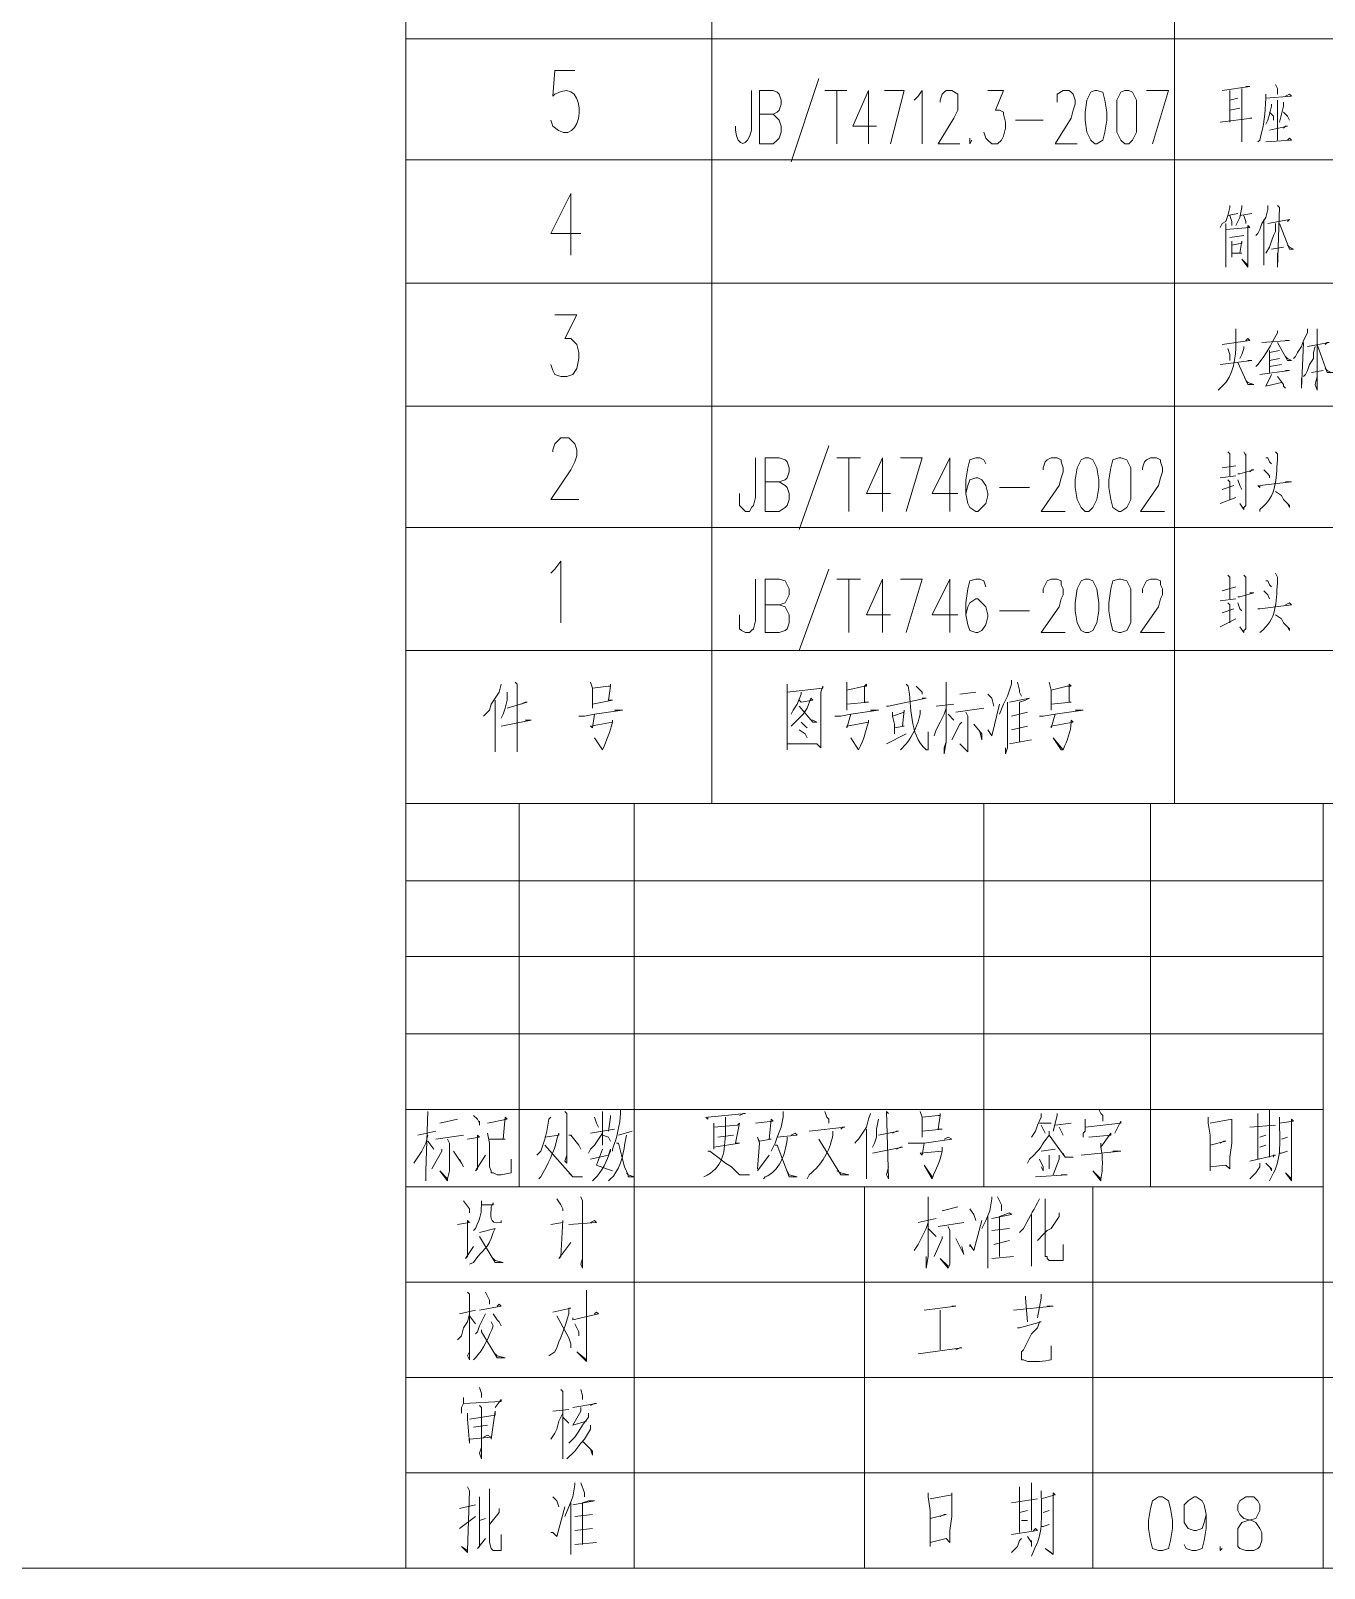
# Model space of a CAD drawing. Header units: millimetres. Extents: x 0 to 819, y 0 to 1152.
# Drawn here: x 535.3 to 652.6, y 14.4 to 153.7 of the extents above; entities that cross this region are included whole.
import ezdxf

# ---------------------------------------------------------------- set-up
doc = ezdxf.new("R2010")
doc.units = ezdxf.units.MM
doc.layers.add('1', color=7, linetype='Continuous')

msp = doc.modelspace()

# ---------------------------------------------------------------- linework, layer by layer
at = {"layer": '1', "color": 0, "lineweight": 18}
for points in [[(819, 14.361732), (43.56, 14.361732), (43.56, 1151.601732), (819, 1151.601732), (819, 14.361732)], [(569.34, 164.121732), (569.34, 152.961732)], [(569.34, 152.961732), (569.34, 141.981732)], [(569.34, 141.981732), (569.34, 130.821732)], [(569.34, 130.821732), (569.34, 119.661732)], [(569.34, 119.661732), (569.34, 108.681732)], [(569.34, 108.681732), (569.34, 97.521732)], [(569.34, 97.521732), (569.34, 83.661732)], [(569.34, 83.661732), (569.34, 14.361732)], [(569.34, 83.661732), (819, 83.661732)], [(569.34, 83.661732), (819, 83.661732)], [(652.5, 83.661732), (652.5, 14.361732)]]:
    msp.add_lwpolyline(points, dxfattribs=at)
at = {"layer": '1', "color": 0, "lineweight": 9}
for points in [[(597.06, 152.961732), (597.06, 164.121732)], [(639, 152.961732), (639, 164.121732)], [(819.18, 152.961732), (569.34, 152.961732)], [(819.18, 152.961732), (569.34, 152.961732)], [(597.06, 141.981732), (597.06, 152.961732)], [(639, 141.981732), (639, 152.961732)], [(606.78, 149.361732), (604.26, 141.801732)], [(601.38, 143.421732), (601.38, 148.281732), (602.64, 148.281732), (603, 148.101732), (603.18, 147.921732), (603.36, 147.381732), (603.36, 147.021732), (603.18, 146.481732), (603, 146.301732), (602.64, 146.121732), (601.38, 146.121732)], [(607.32, 148.281732), (609.3, 148.281732)], [(608.4, 148.281732), (608.4, 143.421732)], [(611.28, 148.281732), (609.84, 145.041732), (612, 145.041732)], [(611.28, 148.281732), (611.28, 143.421732)], [(612.72, 148.281732), (614.52, 148.281732), (613.26, 143.421732)], [(615.42, 147.381732), (615.78, 147.741732), (616.14, 148.281732), (616.14, 143.421732)], [(617.76, 147.201732), (617.76, 147.381732), (617.94, 147.921732), (618.12, 148.101732), (618.3, 148.281732), (618.84, 148.281732), (619.38, 147.921732), (619.38, 147.381732), (619.38, 147.021732), (619.38, 146.481732), (619.02, 145.761732), (617.58, 143.421732), (619.56, 143.421732)], [(622.08, 148.281732), (623.52, 148.281732), (622.8, 146.481732), (623.16, 146.481732), (623.52, 146.301732), (623.52, 146.121732), (623.7, 145.401732), (623.7, 144.861732), (623.52, 144.141732), (623.34, 143.781732), (622.98, 143.421732), (622.44, 143.421732), (622.08, 143.781732), (621.9, 143.961732), (621.72, 144.501732)], [(628.38, 147.201732), (628.38, 147.381732), (628.38, 147.921732), (628.92, 148.281732), (629.46, 148.281732), (629.64, 148.101732), (629.82, 147.921732), (630, 147.381732), (630, 147.021732), (629.82, 146.481732), (629.64, 145.761732), (628.2, 143.421732), (630.18, 143.421732)], [(631.8, 148.281732), (631.44, 148.101732), (631.08, 147.381732), (630.9, 146.301732), (630.9, 145.581732), (631.08, 144.501732), (631.44, 143.781732), (631.8, 143.421732), (631.98, 143.421732), (632.52, 143.781732), (632.7, 144.501732), (632.88, 145.581732), (632.88, 146.301732), (632.7, 147.381732), (632.52, 148.101732), (631.98, 148.281732), (631.8, 148.281732)], [(634.5, 148.281732), (634.14, 148.101732), (633.78, 147.381732), (633.78, 146.301732), (633.78, 145.581732), (633.78, 144.501732), (634.14, 143.781732), (634.5, 143.421732), (634.86, 143.421732), (635.22, 143.781732), (635.58, 144.501732), (635.58, 145.581732), (635.58, 146.301732), (635.58, 147.381732), (635.22, 148.101732), (634.86, 148.281732), (634.5, 148.281732)], [(636.48, 148.281732), (638.46, 148.281732), (637.02, 143.421732)], [(643.32, 148.281732), (645.84, 148.641732), (645.66, 148.641732), (645.48, 148.641732)], [(644.04, 148.281732), (644.04, 145.401732)], [(645.12, 148.461732), (645.12, 143.601732), (645.12, 143.961732), (645.12, 144.501732)], [(647.28, 147.561732), (649.62, 147.741732), (649.44, 147.921732), (649.08, 147.741732)], [(648.18, 148.821732), (648.36, 148.461732), (648.36, 148.281732), (648.36, 147.921732)], [(644.76, 147.561732), (644.04, 147.381732)], [(644.04, 146.481732), (644.94, 146.661732)], [(647.82, 147.021732), (647.82, 146.841732), (647.64, 146.121732), (647.46, 145.581732), (647.28, 145.221732)], [(647.64, 146.301732), (648, 145.941732), (648, 145.581732)], [(648.36, 147.381732), (648.36, 143.781732)], [(648.9, 147.201732), (648.9, 146.841732), (648.72, 146.121732), (648.54, 145.401732)], [(648.9, 146.301732), (649.26, 145.941732), (649.44, 145.581732)], [(602.64, 146.121732), (603, 145.761732), (603.18, 145.581732), (603.36, 145.041732), (603.36, 144.501732), (603.18, 143.961732), (603, 143.781732), (602.64, 143.421732), (601.38, 143.421732)], [(624.6, 145.581732), (627.12, 145.581732)], [(643.14, 145.401732), (646.02, 145.761732), (646.02, 145.761732), (645.84, 145.761732)], [(647.64, 144.681732), (649.26, 145.041732), (649.08, 145.041732), (648.9, 144.861732)], [(620.46, 143.961732), (620.46, 143.781732), (620.46, 143.421732), (620.64, 143.781732)], [(647.28, 143.601732), (649.62, 143.781732), (649.44, 143.961732), (649.26, 143.781732)], [(819.18, 141.981732), (569.34, 141.981732)], [(819.18, 141.981732), (569.34, 141.981732)], [(597.06, 130.821732), (597.06, 141.981732)], [(639, 130.821732), (639, 141.981732)], [(584.28, 138.921732), (582.48, 135.321732), (585.18, 135.321732)], [(584.28, 138.921732), (584.28, 133.341732)], [(644.04, 137.841732), (644.04, 137.661732), (643.86, 136.941732), (643.68, 136.401732), (643.32, 136.221732), (643.14, 135.861732)], [(643.86, 136.941732), (644.76, 137.121732)], [(644.04, 136.941732), (644.22, 136.401732), (644.22, 136.041732)], [(645.12, 137.841732), (645.12, 137.661732), (644.94, 136.761732), (644.76, 136.401732), (644.58, 136.041732)], [(644.94, 136.941732), (646.02, 137.121732)], [(645.3, 136.941732), (645.48, 136.401732), (645.48, 136.221732)], [(647.46, 137.841732), (647.46, 137.481732), (647.28, 136.761732), (646.92, 136.221732), (646.74, 135.681732), (646.56, 135.321732), (646.38, 135.141732)], [(647.1, 136.581732), (647.1, 132.441732), (647.1, 132.801732), (647.1, 133.341732)], [(647.46, 136.221732), (649.44, 136.581732), (649.44, 136.581732), (649.26, 136.401732)], [(648.36, 137.841732), (648.54, 137.661732), (648.54, 137.661732), (648.36, 132.261732), (648.36, 132.801732), (648.36, 133.521732)], [(643.68, 136.221732), (643.68, 135.681732), (643.68, 132.261732), (643.68, 132.621732), (643.68, 132.981732)], [(643.68, 135.681732), (645.84, 135.861732), (645.66, 136.041732), (645.66, 133.161732), (645.66, 132.621732), (645.66, 132.441732), (645.66, 132.261732), (645.12, 132.981732), (645.66, 132.441732)], [(645.3, 135.141732), (644.04, 134.961732)], [(648.18, 136.221732), (648.18, 135.501732), (648, 135.141732), (647.82, 134.601732), (647.64, 134.061732), (647.28, 133.521732)], [(648.54, 136.221732), (649.44, 133.881732), (649.8, 133.881732), (649.8, 133.881732), (649.44, 134.061732), (649.26, 134.241732)], [(644.22, 134.601732), (644.22, 134.241732), (644.22, 133.161732), (644.22, 133.521732), (645.12, 133.521732), (644.94, 133.521732), (645.12, 134.601732), (645.12, 134.421732), (644.22, 134.241732)], [(648.9, 134.061732), (647.82, 133.881732)], [(819.18, 130.821732), (569.34, 130.821732)], [(819.18, 130.821732), (569.34, 130.821732)], [(597.06, 119.661732), (597.06, 130.821732)], [(639, 119.661732), (639, 130.821732)], [(582.84, 127.941732), (584.82, 127.941732), (583.74, 125.781732), (584.28, 125.781732), (584.64, 125.421732), (584.82, 125.241732), (585, 124.521732), (585, 123.981732), (584.82, 123.081732), (584.46, 122.541732), (583.92, 122.361732), (583.38, 122.361732), (582.84, 122.541732), (582.66, 122.901732), (582.48, 123.441732)], [(643.32, 125.241732), (645.84, 125.601732), (645.66, 125.781732), (645.48, 125.601732)], [(646.92, 125.421732), (649.44, 125.601732), (649.26, 125.601732), (649.08, 125.601732)], [(648.36, 125.421732), (649.26, 123.801732), (649.62, 123.801732), (649.26, 123.981732), (649.08, 124.161732)], [(651.06, 126.681732), (651.06, 126.321732), (650.7, 125.601732), (650.52, 125.061732), (650.16, 124.521732), (649.98, 124.161732), (649.8, 123.981732)], [(650.7, 125.421732), (650.52, 121.281732), (650.52, 121.641732), (650.52, 122.181732)], [(651.06, 125.061732), (653.04, 125.421732), (652.86, 125.421732), (652.68, 125.241732)], [(651.96, 126.681732), (651.96, 126.501732), (651.96, 126.681732), (651.96, 121.101732), (651.78, 121.641732), (651.96, 122.361732)], [(643.86, 124.881732), (644.04, 124.341732), (644.04, 124.161732), (644.04, 123.801732)], [(645.3, 125.061732), (645.3, 124.881732), (645.12, 124.341732), (644.94, 123.981732)], [(647.64, 124.701732), (647.64, 124.341732), (647.64, 122.721732)], [(647.64, 124.521732), (648.54, 124.701732)], [(651.78, 125.061732), (651.6, 124.521732), (651.6, 123.981732), (651.24, 123.441732), (651.06, 122.901732), (650.88, 122.541732), (650.7, 122.361732)], [(651.96, 125.241732), (652.86, 122.721732), (653.4, 122.721732), (653.22, 122.721732), (652.86, 122.901732), (652.68, 123.081732)], [(643.14, 123.441732), (646.02, 123.801732), (645.84, 123.801732), (645.66, 123.801732)], [(644.76, 123.621732), (645.66, 121.641732), (646.2, 121.641732), (645.66, 121.821732), (645.48, 122.001732)], [(646.74, 122.541732), (649.44, 122.901732), (649.26, 122.901732), (649.08, 122.901732)], [(648.54, 123.981732), (647.64, 123.801732)], [(647.64, 123.261732), (648.72, 123.441732)], [(652.5, 122.901732), (651.42, 122.721732)], [(647.82, 122.541732), (647.28, 121.461732), (647.28, 121.461732), (648.72, 121.821732)], [(648.36, 122.361732), (648.9, 121.641732), (648.9, 121.461732), (649.08, 121.281732)], [(819.18, 119.661732), (569.34, 119.661732)], [(819.18, 119.661732), (569.34, 119.661732)], [(597.06, 108.681732), (597.06, 119.661732)], [(639, 108.681732), (639, 119.661732)], [(582.66, 115.521732), (582.66, 115.701732), (582.84, 116.241732), (583.02, 116.421732), (583.38, 116.781732), (584.1, 116.781732), (584.46, 116.421732), (584.64, 116.241732), (584.82, 115.701732), (584.82, 115.161732), (584.64, 114.621732), (584.28, 113.901732), (582.48, 111.201732), (585, 111.201732)], [(607.68, 116.061732), (604.98, 108.501732)], [(601.02, 114.981732), (601.02, 111.381732), (600.84, 110.661732), (600.66, 110.481732), (600.48, 110.121732), (600.12, 110.121732), (599.76, 110.481732), (599.58, 110.661732), (599.58, 111.381732), (599.58, 111.741732)], [(601.92, 110.121732), (601.92, 114.981732), (603.18, 114.981732), (603.72, 114.801732), (603.9, 114.621732), (604.08, 114.081732), (604.08, 113.721732), (603.9, 113.181732), (603.72, 113.001732), (603.18, 112.821732), (601.92, 112.821732)], [(608.4, 114.981732), (610.56, 114.981732)], [(609.48, 114.981732), (609.48, 110.121732)], [(612.54, 114.981732), (611.1, 111.741732), (613.26, 111.741732)], [(612.54, 114.981732), (612.54, 110.121732)], [(614.16, 114.981732), (616.14, 114.981732), (614.7, 110.121732)], [(618.66, 114.981732), (617.04, 111.741732), (619.38, 111.741732)], [(618.66, 114.981732), (618.66, 110.121732)], [(621.9, 114.441732), (621.72, 114.801732), (621.36, 114.981732), (621, 114.981732), (620.46, 114.801732), (620.28, 114.081732), (620.1, 113.001732), (620.1, 111.741732), (620.28, 110.841732), (620.46, 110.481732), (621, 110.121732), (621.18, 110.121732), (621.54, 110.481732), (621.9, 110.841732), (622.08, 111.561732), (622.08, 111.741732), (621.9, 112.461732), (621.54, 113.001732), (621.18, 113.181732), (621, 113.181732), (620.46, 113.001732), (620.28, 112.461732), (620.1, 111.741732)], [(627.12, 113.901732), (627.12, 114.081732), (627.3, 114.621732), (627.48, 114.801732), (627.84, 114.981732), (628.38, 114.981732), (628.74, 114.801732), (628.74, 114.621732), (628.92, 114.081732), (628.92, 113.721732), (628.74, 113.181732), (628.56, 112.461732), (626.94, 110.121732), (629.1, 110.121732)], [(630.9, 114.981732), (630.54, 114.801732), (630.18, 114.081732), (630, 113.001732), (630, 112.281732), (630.18, 111.201732), (630.54, 110.481732), (630.9, 110.121732), (631.26, 110.121732), (631.62, 110.481732), (631.98, 111.201732), (632.16, 112.281732), (632.16, 113.001732), (631.98, 114.081732), (631.62, 114.801732), (631.26, 114.981732), (630.9, 114.981732)], [(633.96, 114.981732), (633.42, 114.801732), (633.24, 114.081732), (633.06, 113.001732), (633.06, 112.281732), (633.24, 111.201732), (633.42, 110.481732), (633.96, 110.121732), (634.14, 110.121732), (634.68, 110.481732), (635.04, 111.201732), (635.04, 112.281732), (635.04, 113.001732), (635.04, 114.081732), (634.68, 114.801732), (634.14, 114.981732), (633.96, 114.981732)], [(636.12, 113.901732), (636.12, 114.081732), (636.3, 114.621732), (636.48, 114.801732), (636.84, 114.981732), (637.38, 114.981732), (637.74, 114.801732), (637.74, 114.621732), (637.92, 114.081732), (637.92, 113.721732), (637.74, 113.181732), (637.56, 112.461732), (635.94, 110.121732), (638.1, 110.121732)], [(643.32, 114.081732), (644.58, 114.261732)], [(643.86, 115.521732), (644.04, 115.341732), (644.04, 115.341732), (644.04, 113.361732)], [(645.3, 115.521732), (645.48, 115.161732), (645.48, 115.341732), (645.48, 110.661732), (645.3, 110.481732), (645.3, 110.301732), (644.94, 110.841732), (645.3, 110.301732)], [(647.28, 114.981732), (647.46, 114.981732), (647.64, 114.621732), (647.82, 114.441732)], [(643.14, 113.181732), (644.58, 113.361732)], [(643.86, 113.001732), (644.04, 112.821732), (644.04, 111.201732)], [(644.76, 113.541732), (644.94, 113.541732), (646.2, 113.901732), (646.02, 113.901732), (645.84, 113.721732)], [(644.76, 113.001732), (644.94, 112.461732), (645.12, 112.101732)], [(647.1, 113.901732), (647.46, 113.541732), (647.64, 113.361732), (647.64, 113.181732)], [(603.18, 112.821732), (603.72, 112.461732), (603.9, 112.281732), (604.08, 111.741732), (604.08, 111.201732), (603.9, 110.661732), (603.72, 110.481732), (603.18, 110.121732), (601.92, 110.121732)], [(623.16, 112.281732), (625.86, 112.281732)], [(643.32, 112.101732), (644.4, 112.461732)], [(646.56, 112.461732), (646.74, 112.281732), (646.74, 112.461732), (649.62, 112.821732), (649.44, 112.821732), (649.08, 112.821732)], [(648.18, 111.921732), (648.72, 111.561732), (648.9, 111.201732), (649.26, 110.841732), (649.44, 110.661732), (649.44, 110.481732), (649.26, 110.841732)], [(643.14, 110.841732), (644.58, 111.381732)], [(819.18, 108.681732), (569.34, 108.681732)], [(819.18, 108.681732), (569.34, 108.681732)], [(597.06, 97.521732), (597.06, 108.681732)], [(639, 97.521732), (639, 108.681732)], [(582.48, 104.541732), (582.84, 104.901732), (583.38, 105.621732), (583.38, 100.041732)], [(607.68, 104.901732), (604.98, 97.521732)], [(601.02, 104.001732), (601.02, 100.221732), (600.84, 99.501732), (600.66, 99.321732), (600.48, 99.141732), (600.12, 99.141732), (599.76, 99.321732), (599.58, 99.501732), (599.58, 100.221732), (599.58, 100.761732)], [(601.92, 99.141732), (601.92, 104.001732), (603.18, 104.001732), (603.72, 103.821732), (603.9, 103.461732), (604.08, 103.101732), (604.08, 102.561732), (603.9, 102.201732), (603.72, 101.841732), (603.18, 101.661732), (601.92, 101.661732)], [(608.4, 104.001732), (610.56, 104.001732)], [(609.48, 104.001732), (609.48, 99.141732)], [(612.54, 104.001732), (611.1, 100.761732), (613.26, 100.761732)], [(612.54, 104.001732), (612.54, 99.141732)], [(614.16, 104.001732), (616.14, 104.001732), (614.7, 99.141732)], [(618.66, 104.001732), (617.04, 100.761732), (619.38, 100.761732)], [(618.66, 104.001732), (618.66, 99.141732)], [(621.9, 103.281732), (621.72, 103.821732), (621.36, 104.001732), (621, 104.001732), (620.46, 103.821732), (620.28, 103.101732), (620.1, 101.841732), (620.1, 100.761732), (620.28, 99.861732), (620.46, 99.321732), (621, 99.141732), (621.18, 99.141732), (621.54, 99.321732), (621.9, 99.861732), (622.08, 100.581732), (622.08, 100.761732), (621.9, 101.481732), (621.54, 101.841732), (621.18, 102.201732), (621, 102.201732), (620.46, 101.841732), (620.28, 101.481732), (620.1, 100.761732)], [(627.12, 102.741732), (627.12, 103.101732), (627.3, 103.461732), (627.48, 103.821732), (627.84, 104.001732), (628.38, 104.001732), (628.74, 103.821732), (628.74, 103.461732), (628.92, 103.101732), (628.92, 102.561732), (628.74, 102.201732), (628.56, 101.481732), (626.94, 99.141732), (629.1, 99.141732)], [(630.9, 104.001732), (630.54, 103.821732), (630.18, 103.101732), (630, 101.841732), (630, 101.121732), (630.18, 100.041732), (630.54, 99.321732), (630.9, 99.141732), (631.26, 99.141732), (631.62, 99.321732), (631.98, 100.041732), (632.16, 101.121732), (632.16, 101.841732), (631.98, 103.101732), (631.62, 103.821732), (631.26, 104.001732), (630.9, 104.001732)], [(633.96, 104.001732), (633.42, 103.821732), (633.24, 103.101732), (633.06, 101.841732), (633.06, 101.121732), (633.24, 100.041732), (633.42, 99.321732), (633.96, 99.141732), (634.14, 99.141732), (634.68, 99.321732), (635.04, 100.041732), (635.04, 101.121732), (635.04, 101.841732), (635.04, 103.101732), (634.68, 103.821732), (634.14, 104.001732), (633.96, 104.001732)], [(636.12, 102.741732), (636.12, 103.101732), (636.3, 103.461732), (636.48, 103.821732), (636.84, 104.001732), (637.38, 104.001732), (637.74, 103.821732), (637.74, 103.461732), (637.92, 103.101732), (637.92, 102.561732), (637.74, 102.201732), (637.56, 101.481732), (635.94, 99.141732), (638.1, 99.141732)], [(643.32, 102.921732), (644.58, 103.281732)], [(643.86, 104.361732), (644.04, 104.181732), (644.04, 104.181732), (644.04, 102.201732)], [(645.3, 104.361732), (645.48, 104.181732), (645.48, 104.181732), (645.48, 99.501732), (645.3, 99.321732), (645.3, 99.141732), (644.94, 99.681732), (645.3, 99.141732)], [(647.28, 103.821732), (647.46, 103.821732), (647.64, 103.461732), (647.82, 103.281732)], [(643.14, 102.021732), (644.58, 102.201732)], [(643.86, 101.841732), (644.04, 101.661732), (644.04, 100.041732)], [(644.76, 102.381732), (644.94, 102.381732), (646.2, 102.741732), (646.02, 102.741732), (645.84, 102.741732)], [(644.76, 101.841732), (644.94, 101.301732), (645.12, 101.121732)], [(646.56, 101.301732), (646.74, 101.301732), (646.74, 101.301732), (649.62, 101.661732), (649.44, 101.841732), (649.08, 101.661732)], [(647.1, 102.921732), (647.46, 102.561732), (647.64, 102.201732), (647.64, 102.201732)], [(603.18, 101.661732), (603.72, 101.481732), (603.9, 101.121732), (604.08, 100.761732), (604.08, 100.041732), (603.9, 99.501732), (603.72, 99.321732), (603.18, 99.141732), (601.92, 99.141732)], [(623.16, 101.121732), (625.86, 101.121732)], [(643.14, 99.681732), (644.58, 100.401732)], [(643.32, 100.941732), (644.4, 101.301732)], [(648.18, 100.761732), (648.72, 100.401732), (648.9, 100.041732), (649.26, 99.681732), (649.44, 99.501732), (649.44, 99.321732), (649.26, 99.681732)], [(819.18, 97.521732), (569.34, 97.521732)], [(597.06, 83.661732), (597.06, 97.521732)], [(639, 83.661732), (639, 97.521732)], [(624.24, 94.821732), (624.24, 94.461732), (623.88, 93.381732), (623.52, 92.661732), (623.16, 91.761732)], [(577.98, 94.461732), (577.8, 93.741732), (577.44, 93.201732), (577.08, 92.661732), (576.9, 92.121732), (576.54, 91.761732), (576.36, 91.581732)], [(578.52, 93.741732), (578.52, 93.021732), (578.34, 92.301732), (578.16, 91.761732), (577.98, 91.401732)], [(579.24, 94.641732), (579.42, 94.461732), (579.42, 94.461732), (579.42, 88.341732), (579.42, 89.601732)], [(586.08, 94.641732), (586.26, 94.101732), (586.26, 92.301732), (586.26, 92.661732), (588.06, 93.021732), (587.7, 93.021732), (587.88, 94.281732), (587.88, 94.461732), (587.88, 94.281732), (587.7, 94.281732), (586.26, 94.101732)], [(603.9, 94.461732), (603.9, 93.741732), (603.9, 88.521732), (603.9, 89.061732), (606.6, 89.061732), (606.42, 89.061732), (606.06, 89.061732)], [(603.9, 93.741732), (607.14, 94.101732), (607.14, 94.281732), (606.96, 93.741732), (606.96, 89.241732), (606.96, 88.701732), (606.6, 89.061732)], [(605.16, 93.741732), (605.16, 93.561732), (604.8, 92.661732), (604.44, 92.121732), (604.26, 91.761732)], [(609.3, 94.641732), (609.3, 93.921732), (609.3, 92.121732), (609.3, 92.661732), (611.28, 92.841732), (610.92, 92.841732), (610.92, 94.281732), (611.1, 94.461732), (611.1, 94.281732), (610.92, 94.281732), (609.3, 93.921732)], [(615.6, 94.281732), (616.14, 93.741732), (616.14, 93.561732)], [(618.3, 94.641732), (618.3, 89.241732), (618.12, 88.161732), (618.12, 88.701732), (618.3, 89.241732)], [(619.56, 93.561732), (621, 93.741732)], [(622.08, 93.561732), (622.44, 93.201732), (622.62, 92.481732)], [(624.78, 94.641732), (624.96, 93.921732), (624.96, 93.741732), (625.14, 93.381732)], [(627.66, 94.641732), (627.84, 93.921732), (627.84, 92.121732), (627.84, 92.661732), (629.64, 92.841732), (629.46, 92.841732), (629.46, 94.281732), (629.46, 94.461732), (629.64, 94.281732), (629.28, 94.281732), (627.84, 93.921732)], [(577.44, 93.021732), (577.44, 89.961732), (577.44, 88.341732), (577.44, 88.701732), (577.44, 89.241732)], [(578.52, 92.301732), (580.32, 92.841732), (580.14, 92.841732), (579.78, 92.661732)], [(585, 91.581732), (585.54, 91.581732), (586.44, 91.761732), (588.96, 92.121732), (588.6, 92.121732), (588.24, 92.121732)], [(604.98, 93.021732), (605.16, 92.841732), (606.24, 93.021732), (606.06, 93.201732), (605.7, 92.301732), (605.34, 91.761732), (604.98, 91.401732), (604.62, 91.041732), (604.26, 90.681732)], [(604.98, 92.481732), (604.98, 92.481732), (606.24, 91.041732), (606.6, 91.041732), (606.24, 91.221732), (606.06, 91.221732)], [(608.22, 91.581732), (608.76, 91.581732), (609.66, 91.761732), (612.18, 92.121732), (611.82, 92.121732), (611.46, 92.121732)], [(612.9, 92.481732), (613.08, 92.481732), (613.08, 92.481732), (616.5, 93.201732), (616.14, 93.201732)], [(613.44, 91.941732), (613.44, 91.581732), (613.62, 90.861732), (613.62, 89.961732), (613.62, 90.501732), (614.52, 90.681732), (614.34, 90.681732), (614.52, 92.121732), (614.52, 91.941732), (613.44, 91.581732)], [(618.3, 92.301732), (618.12, 91.761732), (617.76, 91.041732), (617.4, 90.321732), (617.22, 89.781732)], [(617.4, 92.481732), (619.02, 92.661732)], [(619.2, 91.941732), (621.72, 92.301732)], [(622.08, 90.321732), (622.08, 90.321732), (622.44, 89.781732), (623.16, 92.661732)], [(623.88, 92.841732), (623.88, 88.701732), (623.7, 88.161732), (623.7, 88.701732)], [(624.06, 92.841732), (625.86, 93.201732), (625.86, 93.201732), (625.5, 93.021732), (624.96, 92.841732), (624.96, 89.241732)], [(626.76, 91.581732), (627.12, 91.581732), (628.2, 91.761732), (630.72, 92.121732), (630.36, 92.121732), (630, 92.121732)], [(577.98, 90.681732), (580.68, 91.221732), (580.5, 91.221732), (580.14, 91.221732)], [(605.16, 91.041732), (605.52, 90.681732), (605.7, 90.501732)], [(618.48, 91.761732), (619.02, 91.221732)], [(619.74, 91.041732), (619.56, 90.861732), (618.84, 89.421732)], [(620.1, 91.941732), (620.28, 91.581732), (620.28, 89.061732), (620.28, 88.521732), (620.28, 88.341732), (619.56, 89.061732), (620.28, 88.341732)], [(620.82, 90.861732), (621.54, 89.961732), (621.54, 89.421732), (621.36, 90.141732)], [(624.24, 91.581732), (625.68, 91.941732)], [(624.24, 90.321732), (625.68, 90.681732)], [(604.98, 90.321732), (605.52, 89.961732), (605.7, 89.601732)], [(612.9, 89.061732), (612.9, 89.061732), (614.7, 89.961732)], [(624.06, 89.061732), (626.04, 89.421732)], [(579.6, 83.661732), (579.6, 48.921732)], [(590.04, 14.361732), (590.04, 83.661732)], [(621.72, 83.661732), (621.72, 48.921732)], [(636.84, 83.661732), (636.84, 48.921732)], [(569.34, 76.641732), (652.5, 76.641732)], [(569.34, 69.801732), (652.5, 69.801732)], [(569.34, 62.781732), (652.5, 62.781732)], [(569.34, 55.941732), (652.5, 55.941732)], [(571.32, 55.761732), (571.14, 50.361732), (571.14, 49.461732), (571.14, 50.001732), (571.14, 50.541732)], [(583.74, 55.761732), (583.92, 55.581732), (583.92, 55.221732), (583.92, 51.081732), (583.74, 51.261732), (583.92, 51.801732)], [(587.16, 55.761732), (587.16, 55.401732), (587.16, 52.701732), (587.16, 53.061732), (587.16, 53.241732)], [(603.54, 55.761732), (603.54, 55.221732), (603.36, 54.321732), (603, 53.421732), (602.82, 52.881732), (602.64, 52.521732), (602.46, 52.161732)], [(607.32, 55.761732), (607.5, 55.221732), (607.68, 55.041732), (607.68, 54.681732)], [(612.9, 55.761732), (613.08, 55.581732), (612.9, 55.761732), (613.08, 49.641732), (612.9, 50.001732), (613.08, 50.721732)], [(615.96, 55.761732), (616.14, 55.221732), (616.14, 53.421732), (616.14, 53.961732), (617.94, 54.141732), (617.58, 54.141732), (617.76, 55.401732), (617.76, 55.581732), (617.76, 55.401732), (617.58, 55.401732), (616.14, 55.221732)], [(632.16, 55.941732), (632.34, 55.581732), (632.52, 55.401732), (632.52, 55.041732), (632.52, 54.861732)], [(647.64, 55.941732), (647.64, 55.581732), (647.64, 51.621732)], [(572.4, 54.681732), (574.02, 55.041732)], [(575.46, 55.401732), (575.82, 55.041732), (576, 54.681732), (576, 54.501732), (576, 54.861732)], [(576.72, 54.681732), (578.52, 55.041732), (578.34, 55.221732), (578.16, 53.241732), (578.34, 53.241732), (576.9, 53.241732)], [(582.48, 55.221732), (582.3, 55.041732), (582.12, 53.961732), (581.94, 53.241732), (581.76, 52.701732), (581.58, 52.161732), (581.22, 51.801732)], [(586.44, 55.221732), (586.62, 54.681732), (586.8, 54.321732)], [(587.88, 55.401732), (587.88, 55.221732), (587.7, 53.961732)], [(596.52, 55.221732), (596.7, 55.041732), (596.7, 55.221732), (600.12, 55.581732), (599.94, 55.581732), (599.58, 55.401732)], [(597.24, 54.681732), (597.24, 54.141732), (597.24, 52.341732), (597.24, 52.521732), (599.58, 52.881732), (599.22, 52.881732), (599.58, 54.681732), (599.58, 54.681732), (599.4, 54.501732), (597.24, 54.321732)], [(601.02, 54.681732), (602.64, 54.861732), (602.46, 55.041732), (602.28, 53.241732), (602.46, 53.241732), (601.38, 53.061732), (601.2, 53.421732), (601.38, 52.881732), (601.2, 50.541732)], [(611.46, 55.581732), (611.28, 55.041732), (611.1, 54.321732), (610.74, 53.781732), (610.38, 53.241732), (610.2, 53.061732), (610.02, 52.881732)], [(612.18, 55.041732), (612, 54.141732), (612, 53.421732), (611.82, 52.881732), (611.64, 52.521732)], [(626.94, 55.581732), (626.94, 55.221732), (626.58, 54.501732), (626.4, 53.961732), (626.04, 53.421732)], [(626.76, 54.681732), (627.84, 54.681732)], [(626.94, 54.501732), (627.3, 53.781732)], [(628.38, 55.581732), (628.38, 55.401732), (628.02, 53.961732)], [(628.2, 54.501732), (629.64, 54.681732)], [(630.9, 55.041732), (630.9, 53.961732), (630.72, 53.781732), (630.72, 53.421732)], [(630.9, 54.321732), (634.14, 54.681732), (634.14, 54.861732), (633.6, 53.781732)], [(642.06, 55.221732), (642.06, 54.681732), (642.24, 53.601732), (642.24, 52.341732), (642.24, 50.361732), (642.24, 50.721732), (643.68, 50.901732), (644.04, 50.541732), (644.04, 51.081732), (644.04, 51.621732), (644.22, 52.881732), (644.22, 55.041732), (644.22, 55.041732), (642.24, 54.681732)], [(645.84, 54.321732), (648.18, 54.501732)], [(646.56, 55.581732), (646.56, 55.401732), (646.56, 51.441732)], [(648.54, 54.681732), (649.8, 54.861732), (649.62, 55.041732), (649.62, 50.181732), (649.62, 49.641732), (649.62, 49.461732), (649.08, 50.181732), (649.62, 49.641732)], [(571.32, 53.601732), (571.14, 52.881732), (570.78, 52.161732), (570.42, 51.621732), (570.06, 51.081732)], [(570.42, 53.601732), (572.04, 53.961732)], [(571.32, 53.061732), (571.86, 52.341732)], [(572.04, 53.241732), (574.56, 53.601732)], [(573.12, 53.241732), (573.3, 52.881732), (573.3, 50.361732), (573.12, 49.641732), (573.12, 49.461732), (572.4, 50.361732), (573.12, 49.641732)], [(574.92, 53.241732), (576, 53.421732), (575.82, 53.601732), (575.82, 50.541732), (575.64, 50.361732), (576.54, 51.801732)], [(576.72, 53.781732), (576.9, 52.881732), (576.9, 50.721732), (577.08, 50.361732), (577.08, 50.181732), (577.26, 50.181732), (577.62, 50.001732), (577.98, 50.001732), (578.88, 50.181732), (578.88, 51.441732), (578.88, 50.181732)], [(584.1, 53.601732), (584.28, 53.601732), (585, 52.701732), (585.18, 52.341732)], [(587.16, 53.781732), (586.8, 53.241732), (586.44, 52.701732), (586.08, 52.341732), (585.9, 51.981732)], [(586.08, 53.781732), (588.24, 54.141732)], [(587.16, 53.601732), (587.7, 53.421732), (587.88, 53.061732)], [(588.6, 53.601732), (589.86, 53.961732)], [(597.6, 53.421732), (599.04, 53.601732)], [(603, 53.421732), (604.8, 53.601732), (604.62, 53.781732), (604.26, 53.601732)], [(605.88, 53.961732), (609.12, 54.321732), (608.94, 54.321732), (608.76, 54.141732)], [(606.78, 53.241732), (606.78, 53.241732), (608.76, 50.001732), (609.48, 50.001732), (608.76, 50.181732), (608.4, 50.361732)], [(611.1, 54.141732), (611.1, 49.641732), (611.1, 50.541732)], [(612.18, 53.601732), (613.98, 53.961732), (613.8, 53.961732), (613.44, 53.781732)], [(614.88, 52.881732), (615.42, 52.881732), (616.32, 52.881732), (618.84, 53.241732), (618.48, 53.421732), (618.12, 53.241732)], [(627.66, 53.601732), (629.1, 51.621732), (629.82, 51.621732), (629.1, 51.621732), (628.92, 51.981732)], [(628.56, 54.321732), (628.92, 53.601732)], [(631.26, 53.421732), (633.24, 53.601732), (633.24, 53.781732), (632.34, 52.521732)], [(642.24, 52.701732), (643.68, 53.061732), (643.5, 53.061732), (643.14, 52.881732)], [(646.74, 53.421732), (647.28, 53.601732)], [(648.72, 53.241732), (649.26, 53.421732)], [(572.58, 52.341732), (572.58, 52.161732), (571.68, 50.541732)], [(573.66, 52.161732), (574.38, 51.081732), (574.56, 50.721732), (574.2, 51.441732)], [(581.94, 52.701732), (584.46, 49.821732), (585.36, 49.821732), (585.36, 49.821732), (584.46, 49.821732), (584.1, 50.181732)], [(587.16, 52.341732), (586.62, 50.901732), (587.52, 50.541732), (588.06, 50.361732)], [(588.42, 52.881732), (588.6, 52.881732), (588.96, 51.441732), (589.14, 50.721732), (589.5, 50.001732), (589.5, 49.821732), (590.04, 49.821732), (589.5, 50.001732), (589.32, 50.181732)], [(596.7, 52.161732), (596.88, 52.161732), (597.6, 51.621732), (598.32, 51.081732), (598.86, 50.721732), (599.58, 50.001732), (600.48, 50.001732), (599.58, 50.001732), (599.4, 50.181732)], [(601.2, 50.361732), (602.28, 51.801732)], [(602.82, 52.701732), (603, 52.701732), (604.08, 49.821732), (604.8, 49.821732), (604.08, 50.001732), (603.9, 50.361732)], [(611.64, 51.981732), (614.34, 52.521732), (614.16, 52.521732), (613.8, 52.341732)], [(628.2, 52.341732), (626.94, 52.161732)], [(627.66, 51.801732), (627.66, 51.081732), (627.66, 50.541732), (627.66, 51.081732)], [(628.56, 51.801732), (628.56, 51.441732), (628.02, 50.001732)], [(630.54, 51.801732), (634.14, 52.161732), (633.96, 52.161732), (633.42, 52.161732)], [(645.84, 51.261732), (648.18, 51.801732), (648, 51.801732), (648, 51.621732)], [(646.74, 52.521732), (647.28, 52.701732)], [(648.54, 51.981732), (648.72, 51.981732), (649.26, 52.161732)], [(626.76, 51.441732), (627.12, 50.721732), (627.12, 50.361732), (626.94, 50.721732)], [(646.74, 51.081732), (646.74, 50.721732), (646.38, 50.181732), (646.02, 49.821732), (645.84, 49.641732)], [(647.28, 51.081732), (647.82, 50.541732), (647.82, 50.361732), (647.64, 50.721732)], [(569.34, 48.921732), (652.5, 48.921732)], [(610.92, 14.361732), (610.92, 48.921732)], [(626.4, 49.821732), (629.28, 50.001732), (628.74, 50.001732)], [(631.62, 14.361732), (631.62, 48.921732)], [(574.56, 47.661732), (575.1, 46.941732), (575.1, 46.581732)], [(583.02, 47.841732), (583.38, 47.301732), (583.56, 46.941732), (583.56, 46.761732)], [(585.18, 48.021732), (585.36, 47.661732), (585.36, 41.541732), (585.18, 41.901732), (585.36, 42.441732)], [(616.68, 48.021732), (616.68, 42.621732), (616.5, 41.541732), (616.5, 42.081732), (616.5, 42.621732)], [(622.44, 48.021732), (622.44, 47.841732), (622.26, 46.761732), (621.9, 45.861732), (621.54, 45.141732)], [(622.98, 48.021732), (623.34, 47.301732), (623.34, 46.941732), (623.34, 46.761732)], [(627.3, 47.841732), (627.3, 47.481732), (627.3, 46.761732), (627.3, 42.981732), (627.3, 42.621732), (627.48, 42.621732), (627.48, 42.441732), (627.66, 42.261732), (628.92, 42.261732), (628.92, 42.441732), (628.92, 43.701732), (628.92, 42.441732)], [(615.78, 45.681732), (617.4, 46.041732)], [(617.94, 46.761732), (619.38, 47.121732)], [(620.46, 46.941732), (620.82, 46.401732), (621, 45.861732)], [(622.08, 46.221732), (622.08, 42.081732), (622.08, 41.541732), (622.08, 42.081732)], [(622.44, 46.041732), (624.24, 46.401732), (624.06, 46.581732), (623.16, 46.221732), (623.16, 42.621732)], [(626.04, 46.401732), (626.04, 41.721732), (626.04, 42.081732), (626.04, 42.621732)], [(628.56, 46.581732), (628.56, 46.221732), (628.2, 45.681732), (627.84, 45.141732), (627.48, 44.961732), (627.12, 44.601732), (626.58, 44.061732)], [(574.02, 45.501732), (575.1, 45.681732), (574.92, 45.861732), (574.92, 45.501732), (574.92, 42.621732), (574.74, 42.441732), (575.46, 43.521732)], [(582.48, 45.501732), (583.56, 45.681732), (583.56, 45.861732), (583.38, 42.621732), (583.2, 42.441732), (584.28, 43.881732)], [(584.1, 45.501732), (586.62, 45.681732), (586.44, 45.861732), (586.08, 45.681732)], [(616.68, 45.681732), (616.5, 45.141732), (616.14, 44.421732), (615.78, 43.701732), (615.42, 43.161732)], [(616.68, 45.141732), (617.4, 44.421732)], [(617.58, 45.321732), (619.92, 45.681732)], [(618.48, 45.321732), (618.66, 44.961732), (618.66, 41.901732), (618.48, 41.541732), (617.76, 42.441732), (618.48, 41.721732)], [(620.46, 43.521732), (620.46, 43.701732), (620.82, 43.161732), (621.54, 45.861732)], [(622.44, 44.961732), (624.06, 45.141732)], [(576, 44.421732), (576, 44.421732), (577.44, 42.081732), (578.16, 42.081732), (577.44, 42.261732), (577.26, 42.441732)], [(617.94, 44.421732), (617.94, 44.241732), (617.22, 42.621732)], [(619.2, 44.241732), (619.74, 43.161732), (619.92, 42.801732), (619.74, 43.521732)], [(622.62, 43.701732), (624.06, 44.061732)], [(622.44, 42.441732), (624.42, 42.621732)], [(569.34, 40.281732), (735.66, 40.281732)], [(574.92, 39.381732), (575.1, 39.201732), (575.1, 39.201732), (575.1, 33.261732), (574.92, 33.621732), (575.1, 33.981732)], [(576.54, 39.381732), (576.72, 39.021732), (576.9, 38.661732), (576.9, 38.301732)], [(585.72, 39.561732), (585.72, 39.021732), (585.72, 33.261732), (585.72, 33.081732), (584.82, 33.981732), (585.72, 33.261732)], [(625.5, 39.021732), (625.5, 38.841732), (625.68, 36.681732)], [(626.94, 39.201732), (626.94, 38.841732), (626.58, 37.041732)], [(575.64, 37.761732), (574.2, 37.401732)], [(576, 37.761732), (577.98, 38.121732), (577.8, 38.301732), (577.62, 38.121732)], [(616.32, 37.761732), (619.2, 38.121732), (619.02, 38.121732), (618.84, 38.121732)], [(617.76, 37.761732), (617.76, 37.401732), (617.76, 34.161732)], [(624.42, 37.761732), (628.02, 38.121732), (627.66, 38.121732), (627.48, 38.121732)], [(575.1, 37.401732), (574.92, 36.681732), (574.56, 36.141732), (574.38, 35.421732), (574.02, 35.061732)], [(575.1, 37.221732), (575.64, 36.501732)], [(576.54, 37.401732), (576.36, 37.041732), (576, 36.321732), (575.82, 35.781732), (575.64, 35.601732)], [(577.26, 37.401732), (577.62, 36.861732), (577.8, 36.681732), (577.98, 36.321732)], [(583.02, 37.221732), (584.1, 35.241732), (584.28, 34.701732), (584.28, 34.341732)], [(584.46, 37.041732), (584.46, 36.861732), (586.8, 37.401732), (586.62, 37.581732), (586.44, 37.401732)], [(584.64, 36.501732), (585, 35.781732), (585, 35.421732)], [(576.18, 35.961732), (576.18, 35.781732), (577.62, 33.441732), (578.34, 33.441732), (577.62, 33.621732), (577.44, 33.801732)], [(615.78, 33.801732), (619.74, 34.341732), (619.56, 34.341732), (619.2, 34.161732)], [(569.34, 31.641732), (735.66, 31.641732)], [(576, 30.741732), (576.18, 30.201732), (576.18, 29.841732)], [(574.56, 29.841732), (574.56, 29.301732), (574.38, 28.941732), (574.38, 28.581732), (574.38, 28.401732)], [(574.56, 29.301732), (577.98, 29.481732), (577.98, 29.661732), (577.44, 28.941732)], [(583.38, 30.561732), (583.56, 30.381732), (583.56, 30.381732), (583.56, 24.261732), (583.56, 24.801732), (583.56, 25.341732)], [(584.46, 28.941732), (586.62, 29.301732), (586.44, 29.301732), (586.08, 29.121732)], [(585.18, 30.561732), (585.36, 30.021732), (585.36, 29.841732), (585.36, 29.661732)], [(574.92, 28.401732), (574.92, 27.861732), (575.1, 25.701732), (575.1, 26.061732), (577.08, 26.241732), (576.72, 26.421732), (576.36, 26.241732)], [(577.08, 26.241732), (577.08, 26.061732), (577.44, 28.581732), (577.44, 28.221732), (575.1, 27.861732)], [(576, 29.121732), (576.18, 28.941732), (576.18, 24.261732), (576, 24.801732), (576.18, 25.341732)], [(583.56, 28.401732), (583.2, 27.681732), (583.02, 26.961732), (582.84, 26.601732), (582.48, 26.061732)], [(584.1, 28.761732), (582.66, 28.581732)], [(583.56, 28.041732), (584.1, 27.501732)], [(585.9, 28.401732), (585.9, 28.041732), (585.36, 27.321732), (585.36, 27.321732), (585, 26.781732), (584.64, 26.241732), (584.1, 25.701732)], [(585.18, 28.941732), (585.18, 28.581732), (584.46, 27.321732), (584.46, 27.321732), (585.72, 27.681732)], [(575.46, 27.141732), (576.72, 27.321732)], [(586.08, 27.321732), (586.08, 26.961732), (585.54, 26.061732), (585.18, 25.701732), (584.64, 24.981732), (583.92, 24.261732)], [(585.36, 25.881732), (586.26, 24.981732), (586.26, 24.621732), (586.08, 25.161732)], [(569.34, 23.001732), (735.66, 23.001732)], [(574.92, 21.741732), (575.1, 21.381732), (574.92, 15.981732), (574.92, 15.801732), (574.38, 16.341732), (574.92, 15.981732)], [(576.9, 21.561732), (576.9, 21.201732), (576.9, 17.421732), (576.9, 16.701732), (577.08, 16.161732), (577.26, 15.981732), (577.44, 15.981732), (577.98, 15.981732), (577.98, 15.981732), (577.98, 16.161732), (577.98, 17.421732), (577.98, 15.981732), (577.98, 15.981732)], [(584.64, 22.101732), (584.64, 21.921732), (584.46, 20.841732), (584.1, 19.941732), (583.74, 19.041732)], [(585.18, 22.101732), (585.54, 21.201732), (585.54, 21.021732), (585.54, 20.841732)], [(616.68, 21.201732), (616.68, 20.841732), (616.86, 19.581732), (616.86, 18.501732), (616.86, 16.341732), (616.86, 16.701732), (618.3, 17.061732), (618.66, 16.701732), (618.66, 17.241732), (618.66, 17.781732), (618.84, 19.041732), (618.84, 21.201732), (618.84, 21.021732), (616.86, 20.661732)], [(624.96, 21.741732), (624.96, 21.381732), (624.96, 17.601732)], [(626.04, 22.101732), (626.04, 21.741732), (626.04, 17.781732)], [(626.94, 20.661732), (628.2, 21.021732), (628.02, 21.201732), (628.02, 19.401732), (628.02, 17.061732), (628.02, 16.161732), (628.02, 15.801732), (628.02, 15.621732), (627.3, 16.161732), (627.84, 15.801732)], [(574.2, 19.761732), (574.2, 19.761732), (575.64, 20.121732)], [(576, 20.841732), (576, 20.661732), (576, 16.341732), (575.82, 16.161732), (576.54, 17.061732)], [(577.8, 19.761732), (577.8, 19.401732), (576.9, 18.321732)], [(582.48, 17.601732), (582.66, 17.601732), (583.02, 17.241732), (583.74, 19.941732)], [(582.66, 20.841732), (583.02, 20.481732), (583.2, 19.941732)], [(584.28, 20.301732), (584.28, 16.701732), (584.28, 16.161732), (584.28, 15.621732), (584.28, 15.981732)], [(584.46, 20.121732), (586.44, 20.481732), (586.26, 20.481732), (585.9, 20.481732), (585.36, 20.301732), (585.36, 16.521732)], [(624.24, 20.301732), (626.58, 20.661732)], [(624.96, 19.401732), (625.68, 19.581732)], [(627.12, 19.401732), (627.66, 19.581732)], [(637.56, 20.841732), (637.02, 20.481732), (636.84, 19.761732), (636.66, 18.681732), (636.66, 17.961732), (636.84, 16.881732), (637.02, 16.161732), (637.56, 15.981732), (637.92, 15.981732), (638.46, 16.161732), (638.64, 16.881732), (638.82, 17.961732), (638.82, 18.681732), (638.64, 19.761732), (638.46, 20.481732), (637.92, 20.841732), (637.56, 20.841732)], [(641.88, 19.221732), (641.7, 18.501732), (641.52, 17.961732), (640.98, 17.781732), (640.8, 17.781732), (640.26, 17.961732), (639.9, 18.501732), (639.9, 19.221732), (639.9, 19.401732), (639.9, 20.121732), (640.26, 20.481732), (640.8, 20.841732), (640.98, 20.841732), (641.52, 20.481732), (641.7, 20.121732), (641.88, 19.221732), (641.88, 17.961732), (641.7, 16.881732), (641.52, 16.161732), (640.98, 15.981732), (640.62, 15.981732), (640.08, 16.161732), (639.9, 16.521732)], [(645.48, 20.841732), (644.94, 20.481732), (644.76, 20.121732), (644.76, 19.581732), (644.94, 19.221732), (645.3, 18.861732), (646.02, 18.681732), (646.38, 18.501732), (646.74, 17.961732), (646.92, 17.601732), (646.92, 16.881732), (646.74, 16.341732), (646.56, 16.161732), (646.2, 15.981732), (645.48, 15.981732), (644.94, 16.161732), (644.76, 16.341732), (644.76, 16.881732), (644.76, 17.601732), (644.76, 17.961732), (645.12, 18.501732), (645.66, 18.681732), (646.38, 18.861732), (646.56, 19.221732), (646.74, 19.581732), (646.74, 20.121732), (646.56, 20.481732), (646.2, 20.841732), (645.48, 20.841732)], [(574.2, 17.961732), (575.64, 19.041732)], [(576.54, 18.861732), (576, 18.681732)], [(584.64, 19.041732), (586.26, 19.221732)], [(616.86, 18.861732), (618.3, 19.221732), (618.12, 19.221732), (617.76, 19.041732)], [(625.14, 18.681732), (625.68, 18.681732)], [(626.94, 18.141732), (627.12, 18.141732), (627.66, 18.321732)], [(584.64, 17.781732), (586.26, 17.961732)], [(624.24, 17.421732), (626.58, 17.781732), (626.4, 17.961732), (626.22, 17.781732)], [(625.14, 17.061732), (624.96, 16.881732), (624.78, 16.341732), (624.42, 15.981732), (624.24, 15.801732)], [(625.68, 17.241732), (626.04, 16.701732), (626.04, 16.341732), (626.04, 16.881732)], [(584.64, 16.521732), (586.62, 16.701732)], [(643.14, 16.341732), (643.14, 16.161732), (643.14, 15.981732), (643.32, 16.161732)]]:
    msp.add_lwpolyline(points, dxfattribs=at)
for points, knots in [([(584.64, 150.081732), (584.64, 150.081732), (582.84, 150.081732), (582.84, 150.081732), (582.84, 150.081732), (582.66, 147.741732), (582.66, 147.741732), (582.66, 147.741732), (582.84, 147.921732), (582.84, 147.921732), (586.08, 149.901732), (585.54, 142.341732), (582.66, 145.041732), (582.66, 145.041732), (582.48, 145.581732), (582.48, 145.581732)], [0, 0, 0, 0, 1, 1, 1, 2, 2, 2, 3, 3, 3, 4, 4, 4, 5, 5, 5, 5]), ([(600.66, 148.281732), (600.66, 148.281732), (600.66, 144.681732), (600.66, 144.681732), (600.3, 143.061732), (599.4, 143.061732), (599.22, 144.681732), (599.22, 144.681732), (599.22, 145.041732), (599.22, 145.041732)], [0, 0, 0, 0, 1, 1, 1, 2, 2, 2, 3, 3, 3, 3]), ([(647.28, 147.921732), (647.28, 147.921732), (647.28, 147.561732), (647.28, 147.561732), (647.28, 146.121732), (647.1, 145.221732), (646.74, 143.781732), (646.74, 143.781732), (646.56, 143.601732), (646.56, 143.601732)], [0, 0, 0, 0, 1, 1, 1, 2, 2, 2, 3, 3, 3, 3]), ([(644.58, 126.681732), (644.58, 126.681732), (644.58, 126.501732), (644.58, 126.501732), (644.58, 126.501732), (644.58, 126.501732), (644.58, 126.501732), (644.58, 126.501732), (644.58, 125.421732), (644.58, 125.421732), (644.58, 124.161732), (644.4, 122.361732), (643.32, 121.461732), (643.32, 121.461732), (642.96, 121.101732), (642.96, 121.101732)], [0, 0, 0, 0, 1, 1, 1, 2, 2, 2, 3, 3, 3, 4, 4, 4, 5, 5, 5, 5]), ([(648.36, 126.501732), (648.36, 126.501732), (648.36, 126.321732), (648.36, 126.321732), (647.64, 125.061732), (647.46, 124.521732), (646.56, 123.441732), (646.56, 123.441732), (646.38, 123.261732), (646.38, 123.261732)], [0, 0, 0, 0, 1, 1, 1, 2, 2, 2, 3, 3, 3, 3]), ([(648.18, 115.521732), (648.18, 115.521732), (648.36, 115.341732), (648.36, 115.341732), (648.36, 115.341732), (648.36, 115.341732), (648.36, 115.341732), (648.36, 115.341732), (648.36, 114.801732), (648.36, 114.801732), (648.18, 113.001732), (648.36, 111.561732), (646.74, 110.301732), (646.74, 110.301732), (646.74, 110.121732), (646.74, 110.121732)], [0, 0, 0, 0, 1, 1, 1, 2, 2, 2, 3, 3, 3, 4, 4, 4, 5, 5, 5, 5]), ([(648.18, 104.541732), (648.18, 104.541732), (648.36, 104.181732), (648.36, 104.181732), (648.36, 104.181732), (648.36, 104.181732), (648.36, 104.181732), (648.36, 104.181732), (648.36, 103.641732), (648.36, 103.641732), (648.18, 101.841732), (648.36, 100.401732), (646.74, 99.141732), (646.74, 99.141732), (646.74, 99.141732), (646.74, 99.141732)], [0, 0, 0, 0, 1, 1, 1, 2, 2, 2, 3, 3, 3, 4, 4, 4, 5, 5, 5, 5]), ([(614.7, 94.461732), (614.7, 94.461732), (614.88, 94.281732), (614.88, 94.281732), (615.24, 92.481732), (614.88, 89.961732), (616.5, 88.521732), (616.5, 88.521732), (616.68, 88.521732), (616.68, 88.521732), (616.68, 88.521732), (616.68, 90.141732), (616.68, 90.141732), (616.68, 90.141732), (616.68, 88.701732), (616.68, 88.701732)], [0, 0, 0, 0, 1, 1, 1, 2, 2, 2, 3, 3, 3, 4, 4, 4, 5, 5, 5, 5]), ([(615.96, 92.121732), (615.96, 92.121732), (615.96, 91.761732), (615.96, 91.761732), (615.78, 90.861732), (615.24, 89.781732), (614.7, 89.061732), (614.7, 89.061732), (614.16, 88.521732), (614.16, 88.521732)], [0, 0, 0, 0, 1, 1, 1, 2, 2, 2, 3, 3, 3, 3]), ([(586.44, 91.761732), (586.44, 91.761732), (586.26, 90.501732), (586.26, 90.501732), (586.26, 90.501732), (586.08, 90.681732), (586.08, 90.681732), (586.08, 90.681732), (588.06, 91.041732), (588.06, 91.041732), (588.06, 91.041732), (588.06, 91.221732), (588.06, 91.221732), (588.06, 91.221732), (588.06, 91.041732), (588.06, 91.041732), (587.88, 90.141732), (587.52, 89.421732), (587.16, 88.521732), (587.16, 88.521732), (587.16, 88.521732), (587.16, 88.521732), (587.16, 88.521732), (586.44, 89.601732), (586.44, 89.601732), (586.44, 89.601732), (587.16, 88.521732), (587.16, 88.521732)], [0, 0, 0, 0, 1, 1, 1, 2, 2, 2, 3, 3, 3, 4, 4, 4, 5, 5, 5, 6, 6, 6, 7, 7, 7, 8, 8, 8, 9, 9, 9, 9]), ([(609.66, 91.761732), (609.66, 91.761732), (609.3, 90.501732), (609.3, 90.501732), (609.3, 90.501732), (609.3, 90.681732), (609.3, 90.681732), (609.3, 90.681732), (611.28, 91.041732), (611.28, 91.041732), (611.28, 91.041732), (611.28, 91.221732), (611.28, 91.221732), (611.28, 91.221732), (611.28, 91.041732), (611.28, 91.041732), (610.92, 89.961732), (610.92, 89.601732), (610.38, 88.521732), (610.38, 88.521732), (610.38, 88.521732), (610.38, 88.521732), (610.38, 88.521732), (609.66, 89.601732), (609.66, 89.601732), (609.66, 89.601732), (610.38, 88.521732), (610.38, 88.521732)], [0, 0, 0, 0, 1, 1, 1, 2, 2, 2, 3, 3, 3, 4, 4, 4, 5, 5, 5, 6, 6, 6, 7, 7, 7, 8, 8, 8, 9, 9, 9, 9]), ([(628.2, 91.761732), (628.2, 91.761732), (627.84, 90.501732), (627.84, 90.501732), (627.84, 90.501732), (627.84, 90.681732), (627.84, 90.681732), (627.84, 90.681732), (629.82, 91.041732), (629.82, 91.041732), (629.82, 91.041732), (629.64, 91.221732), (629.64, 91.221732), (629.64, 91.221732), (629.64, 91.041732), (629.64, 91.041732), (629.64, 90.141732), (629.28, 89.421732), (628.92, 88.521732), (628.92, 88.521732), (628.74, 88.521732), (628.74, 88.521732), (628.74, 88.521732), (628.02, 89.601732), (628.02, 89.601732), (628.02, 89.601732), (628.92, 88.521732), (628.92, 88.521732)], [0, 0, 0, 0, 1, 1, 1, 2, 2, 2, 3, 3, 3, 4, 4, 4, 5, 5, 5, 6, 6, 6, 7, 7, 7, 8, 8, 8, 9, 9, 9, 9]), ([(588.78, 55.941732), (588.78, 55.941732), (588.78, 55.581732), (588.78, 55.581732), (588.78, 54.681732), (588.42, 53.241732), (588.06, 52.341732), (588.06, 52.341732), (588.06, 52.161732), (588.06, 52.161732)], [0, 0, 0, 0, 1, 1, 1, 2, 2, 2, 3, 3, 3, 3]), ([(598.32, 55.221732), (598.32, 55.221732), (598.32, 53.601732), (598.32, 53.601732), (598.14, 51.801732), (598.14, 50.721732), (596.34, 49.821732), (596.34, 49.821732), (596.34, 49.821732), (596.34, 49.821732)], [0, 0, 0, 0, 1, 1, 1, 2, 2, 2, 3, 3, 3, 3]), ([(648.54, 55.221732), (648.54, 55.221732), (648.54, 54.681732), (648.54, 54.681732), (648.54, 53.241732), (648.72, 51.621732), (648, 50.181732), (648, 50.181732), (647.64, 49.461732), (647.64, 49.461732)], [0, 0, 0, 0, 1, 1, 1, 2, 2, 2, 3, 3, 3, 3]), ([(581.94, 53.421732), (581.94, 53.421732), (583.2, 53.601732), (583.2, 53.601732), (583.2, 53.601732), (583.2, 53.781732), (583.2, 53.781732), (583.2, 53.781732), (583.02, 53.241732), (583.02, 53.241732), (582.84, 52.161732), (582.12, 50.901732), (581.58, 49.821732), (581.58, 49.821732), (581.4, 49.641732), (581.4, 49.641732)], [0, 0, 0, 0, 1, 1, 1, 2, 2, 2, 3, 3, 3, 4, 4, 4, 5, 5, 5, 5]), ([(589.32, 53.601732), (589.32, 53.601732), (589.14, 52.701732), (589.14, 52.701732), (589.14, 51.981732), (588.6, 50.181732), (587.88, 49.641732), (587.88, 49.641732), (587.7, 49.461732), (587.7, 49.461732)], [0, 0, 0, 0, 1, 1, 1, 2, 2, 2, 3, 3, 3, 3]), ([(603.9, 53.421732), (603.9, 53.421732), (603.9, 53.241732), (603.9, 53.241732), (603.72, 51.801732), (603.18, 50.361732), (601.92, 49.821732), (601.92, 49.821732), (601.74, 49.641732), (601.74, 49.641732)], [0, 0, 0, 0, 1, 1, 1, 2, 2, 2, 3, 3, 3, 3]), ([(608.04, 53.961732), (608.04, 53.961732), (608.04, 53.601732), (608.04, 53.601732), (607.68, 51.981732), (607.14, 51.081732), (605.88, 50.001732), (605.88, 50.001732), (605.7, 49.641732), (605.7, 49.641732)], [0, 0, 0, 0, 1, 1, 1, 2, 2, 2, 3, 3, 3, 3]), ([(627.66, 53.961732), (627.66, 53.961732), (627.66, 53.601732), (627.66, 53.601732), (626.76, 52.521732), (627.12, 52.521732), (625.86, 51.441732), (625.86, 51.441732), (625.68, 51.081732), (625.68, 51.081732)], [0, 0, 0, 0, 1, 1, 1, 2, 2, 2, 3, 3, 3, 3]), ([(586.08, 51.441732), (586.08, 51.441732), (587.7, 51.801732), (587.7, 51.801732), (587.7, 51.801732), (587.88, 52.341732), (587.88, 52.341732), (587.88, 52.341732), (587.88, 52.161732), (587.88, 52.161732), (587.52, 51.261732), (587.16, 50.361732), (586.44, 49.641732), (586.44, 49.641732), (586.26, 49.461732), (586.26, 49.461732)], [0, 0, 0, 0, 1, 1, 1, 2, 2, 2, 3, 3, 3, 4, 4, 4, 5, 5, 5, 5]), ([(616.32, 52.881732), (616.32, 52.881732), (616.14, 51.801732), (616.14, 51.801732), (616.14, 51.801732), (615.96, 51.981732), (615.96, 51.981732), (615.96, 51.981732), (617.94, 52.161732), (617.94, 52.161732), (617.94, 52.161732), (617.94, 52.521732), (617.94, 52.521732), (617.94, 52.521732), (617.94, 52.161732), (617.94, 52.161732), (617.76, 51.081732), (617.4, 50.721732), (617.04, 49.641732), (617.04, 49.641732), (617.04, 49.641732), (617.04, 49.641732), (617.04, 49.641732), (616.32, 50.901732), (616.32, 50.901732), (616.32, 50.901732), (617.04, 49.821732), (617.04, 49.821732)], [0, 0, 0, 0, 1, 1, 1, 2, 2, 2, 3, 3, 3, 4, 4, 4, 5, 5, 5, 6, 6, 6, 7, 7, 7, 8, 8, 8, 9, 9, 9, 9]), ([(632.34, 52.881732), (632.34, 52.881732), (632.34, 52.521732), (632.34, 52.521732), (632.52, 51.621732), (632.52, 50.541732), (632.34, 49.641732), (632.34, 49.641732), (632.34, 49.461732), (632.34, 49.461732), (632.34, 49.461732), (631.62, 50.361732), (631.62, 50.361732), (631.62, 50.361732), (632.34, 49.641732), (632.34, 49.641732)], [0, 0, 0, 0, 1, 1, 1, 2, 2, 2, 3, 3, 3, 4, 4, 4, 5, 5, 5, 5]), ([(576.18, 47.661732), (576.18, 47.661732), (576.18, 47.301732), (576.18, 47.301732), (576.18, 46.221732), (576, 46.041732), (575.64, 45.141732), (575.64, 45.141732), (575.46, 44.961732), (575.46, 44.961732)], [0, 0, 0, 0, 1, 1, 1, 2, 2, 2, 3, 3, 3, 3]), ([(576.18, 47.301732), (576.18, 47.301732), (577.26, 47.301732), (577.26, 47.301732), (577.26, 47.301732), (577.26, 47.481732), (577.26, 47.481732), (577.26, 47.481732), (577.08, 47.121732), (577.08, 47.121732), (577.08, 46.401732), (576.72, 45.501732), (577.98, 45.681732), (577.98, 45.681732), (577.98, 45.861732), (577.98, 45.861732)], [0, 0, 0, 0, 1, 1, 1, 2, 2, 2, 3, 3, 3, 4, 4, 4, 5, 5, 5, 5]), ([(626.76, 47.841732), (626.76, 47.841732), (626.58, 47.481732), (626.58, 47.481732), (626.22, 46.761732), (625.68, 45.861732), (625.32, 45.141732), (625.32, 45.141732), (624.96, 44.781732), (624.96, 44.781732)], [0, 0, 0, 0, 1, 1, 1, 2, 2, 2, 3, 3, 3, 3]), ([(576, 44.781732), (576, 44.781732), (577.44, 45.141732), (577.44, 45.141732), (577.44, 45.141732), (577.44, 45.141732), (577.44, 45.141732), (577.44, 45.141732), (577.26, 44.781732), (577.26, 44.781732), (576.72, 43.161732), (576.36, 43.341732), (575.46, 42.081732), (575.46, 42.081732), (575.1, 41.901732), (575.1, 41.901732)], [0, 0, 0, 0, 1, 1, 1, 2, 2, 2, 3, 3, 3, 4, 4, 4, 5, 5, 5, 5]), ([(582.66, 37.581732), (582.66, 37.581732), (584.28, 37.941732), (584.28, 37.941732), (584.28, 37.941732), (584.1, 37.941732), (584.1, 37.941732), (584.1, 37.941732), (584.1, 37.401732), (584.1, 37.401732), (583.74, 36.141732), (583.38, 35.241732), (582.84, 33.981732), (582.84, 33.981732), (582.3, 33.621732), (582.3, 33.621732)], [0, 0, 0, 0, 1, 1, 1, 2, 2, 2, 3, 3, 3, 4, 4, 4, 5, 5, 5, 5]), ([(577.08, 36.681732), (577.08, 36.681732), (577.26, 36.321732), (577.26, 36.321732), (576.9, 35.421732), (576.36, 34.161732), (575.64, 33.441732), (575.64, 33.441732), (575.46, 33.261732), (575.46, 33.261732)], [0, 0, 0, 0, 1, 1, 1, 2, 2, 2, 3, 3, 3, 3]), ([(624.78, 36.141732), (624.78, 36.141732), (624.96, 36.141732), (624.96, 36.141732), (624.96, 36.141732), (624.96, 36.141732), (624.96, 36.141732), (624.96, 36.141732), (626.94, 36.681732), (626.94, 36.681732), (626.94, 36.681732), (626.76, 36.681732), (626.76, 36.681732), (626.76, 36.681732), (626.58, 36.141732), (626.58, 36.141732), (626.58, 36.141732), (626.04, 35.601732), (626.04, 35.601732), (626.04, 35.601732), (625.68, 34.881732), (625.68, 34.881732), (625.68, 34.881732), (625.32, 34.161732), (625.32, 34.161732), (625.32, 34.161732), (625.14, 33.981732), (625.14, 33.981732), (625.14, 33.981732), (625.14, 33.441732), (625.14, 33.441732), (625.14, 33.441732), (625.14, 33.261732), (625.14, 33.261732), (625.14, 33.261732), (625.32, 33.261732), (625.32, 33.261732), (625.32, 33.261732), (625.68, 33.081732), (625.68, 33.081732), (626.22, 33.081732), (627.3, 33.081732), (627.84, 33.261732), (627.84, 33.261732), (627.84, 33.441732), (627.84, 33.441732), (627.84, 33.441732), (627.84, 34.521732), (627.84, 34.521732), (627.84, 34.521732), (627.84, 33.441732), (627.84, 33.441732)], [0, 0, 0, 0, 1, 1, 1, 2, 2, 2, 3, 3, 3, 4, 4, 4, 5, 5, 5, 6, 6, 6, 7, 7, 7, 8, 8, 8, 9, 9, 9, 10, 10, 10, 11, 11, 11, 12, 12, 12, 13, 13, 13, 14, 14, 14, 15, 15, 15, 16, 16, 16, 17, 17, 17, 17]), ([(626.94, 21.381732), (626.94, 21.381732), (626.94, 20.841732), (626.94, 20.841732), (626.94, 19.581732), (627.12, 17.421732), (626.4, 16.341732), (626.4, 16.341732), (626.04, 15.441732), (626.04, 15.441732)], [0, 0, 0, 0, 1, 1, 1, 2, 2, 2, 3, 3, 3, 3])]:
    msp.add_open_spline(points, degree=3, knots=knots, dxfattribs=at)

doc.saveas('drawing.dxf')
